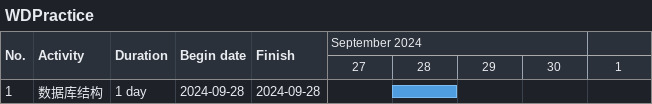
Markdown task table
WDPractice

| ID | Task | Duration | Start | Finish |
|---|---|---|---|---|
| 1 | 数据库结构 | 1d | 2024-09-28 | 2024-09-28 |
